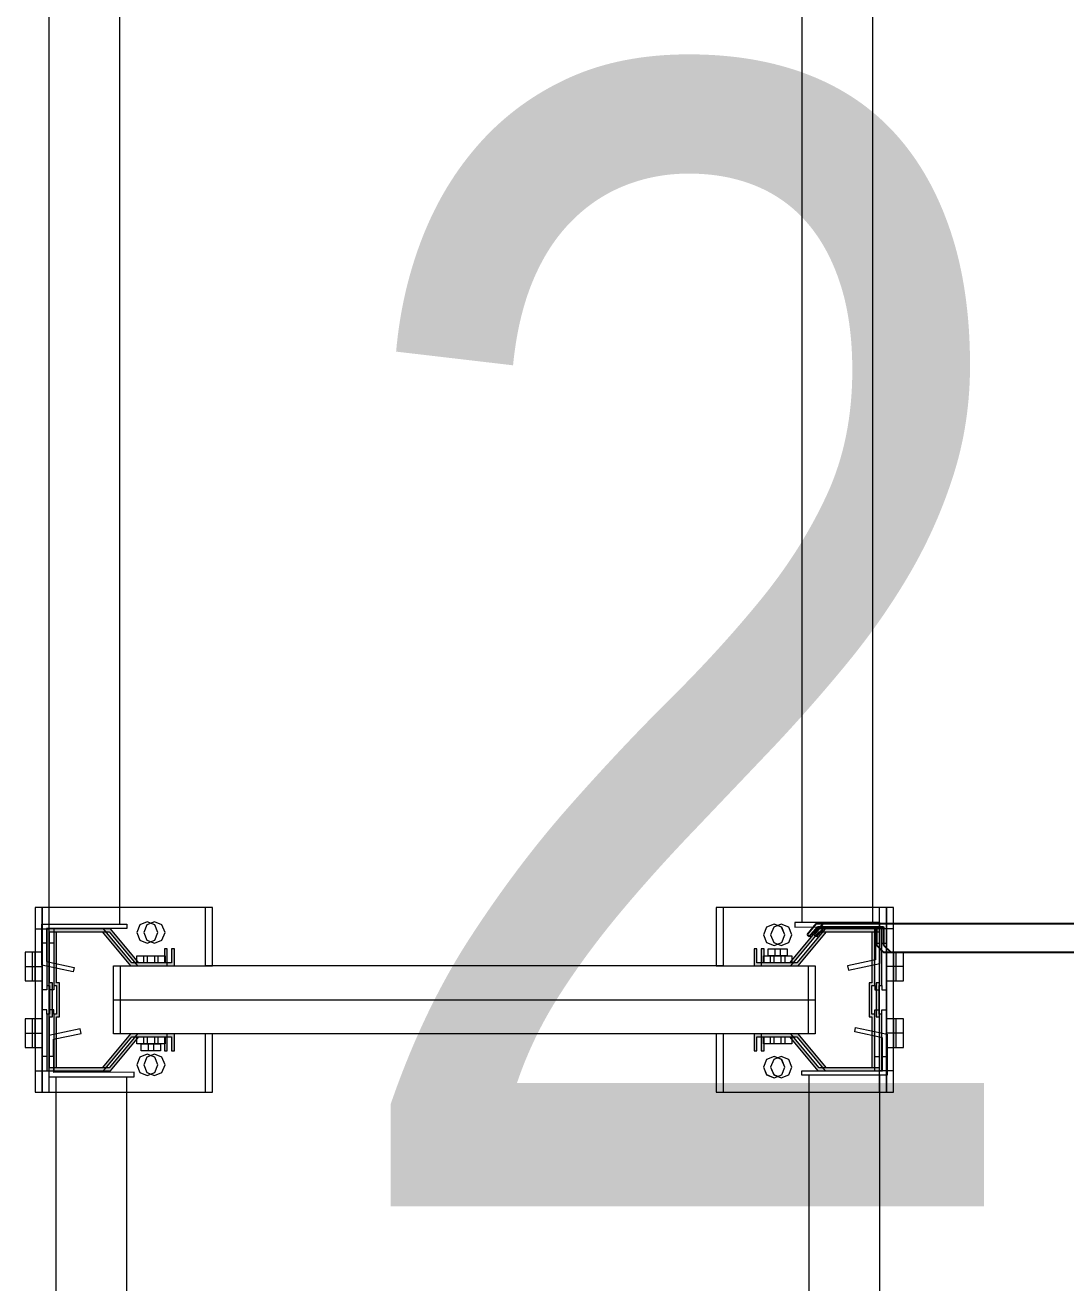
# Model space of a CAD drawing. Header units: metres. Extents: x 0 to 8715937, y -236336 to 216.
# Drawn here: x 131.302 to 132.036, y 77.804 to 78.691 of the extents above; entities that cross this region are included whole.
import ezdxf

# ---------------------------------------------------------------- set-up
doc = ezdxf.new("R2010")
doc.units = ezdxf.units.M
doc.header["$MEASUREMENT"] = 0
for name, color, linetype in [('0-BLOCK-EQUIPAMIENTO', 7, 'Continuous'), ('AAA BAST', 5, 'Continuous'), ('AAA CONECT', 3, 'Continuous'), ('AAA LARG', 1, 'Continuous'), ('MURO 20 - vista', 5, 'Continuous'), ('TEXTO', 7, 'Continuous')]:
    doc.layers.add(name, color=color, linetype=linetype)
doc.styles.add('AR', font='arial.ttf')

# ---------------------------------------------------------------- blocks, each defined once
blk = doc.blocks.new('bastidor 0.60')
at = {"layer": 'MURO 20 - vista', "lineweight": 5}
h = blk.add_hatch(color=256, dxfattribs=at)
h.dxf.hatch_style = 1
h.paths.add_polyline_path([(-0.5068, 0.089), (-0.5068, 0.101), (-0.5088, 0.101), (-0.5088, 0.091), (-0.5318, 0.091), (-0.5518, 0.115), (-0.5918, 0.115), (-0.5918, 0.075), (-0.5898, 0.075), (-0.5898, 0.055), (-0.5918, 0.055), (-0.5918, 0.015), (-0.5518, 0.015), (-0.5318, 0.039), (-0.5284, 0.039), (-0.5284, 0.03901), (-0.5209, 0.03901), (-0.5134, 0.03901), (-0.5088, 0.039), (-0.5088, 0.029), (-0.5068, 0.029), (-0.5068, 0.041), (-0.53274, 0.041), (-0.55274, 0.017), (-0.5898, 0.017), (-0.5898, 0.053), (-0.5878, 0.053), (-0.5878, 0.077), (-0.5898, 0.077), (-0.5898, 0.113), (-0.55274, 0.113), (-0.53274, 0.089)])
h = blk.add_hatch(color=256, dxfattribs=at)
h.dxf.hatch_style = 1
h.paths.add_polyline_path([(-0.0932, 0.041), (-0.0932, 0.029), (-0.0912, 0.029), (-0.0912, 0.039), (-0.0682, 0.039), (-0.0482, 0.015), (-0.0082, 0.015), (-0.0082, 0.055), (-0.0102, 0.055), (-0.0102, 0.075), (-0.0082, 0.075), (-0.0082, 0.115), (-0.0482, 0.115), (-0.0682, 0.091), (-0.0716, 0.091), (-0.0716, 0.09099), (-0.0791, 0.09099), (-0.0866, 0.09099), (-0.0912, 0.091), (-0.0912, 0.101), (-0.0932, 0.101), (-0.0932, 0.089), (-0.06726, 0.089), (-0.04726, 0.113), (-0.0102, 0.113), (-0.0102, 0.077), (-0.0122, 0.077), (-0.0122, 0.053), (-0.0102, 0.053), (-0.0102, 0.017), (-0.04726, 0.017), (-0.06726, 0.041)])
at = {"layer": 'AAA BAST', "lineweight": 5}
for p, q in [((-0.48, 0.13), (-0.6, 0.13)), ((-0.6, 0.13), (-0.6, 0)), ((-0.595, 0.115), (-0.595, 0.13)), ((-0.48, 0.089), (-0.48, 0.13)), ((0, 0.13), (-0.12, 0.13)), ((-0.12, 0.13), (-0.12, 0.089)), ((-0.005, 0.13), (-0.005, 0.115)), ((0, 0), (0, 0.13)), ((-0.5262, 0.11778), (-0.5284, 0.11248)), ((-0.5209, 0.11998), (-0.5262, 0.11778)), ((-0.51559, 0.11778), (-0.5209, 0.11998)), ((-0.5134, 0.11248), (-0.51559, 0.11778)), ((-0.0844, 0.11613), (-0.0866, 0.11083)), ((-0.0791, 0.11833), (-0.0844, 0.11613)), ((-0.07381, 0.11614), (-0.0791, 0.11833)), ((-0.0716, 0.11083), (-0.07381, 0.11614)), ((-0.6, 0.115), (-0.595, 0.115)), ((-0.595, 0.105), (-0.595, 0.115)), ((-0.5518, 0.115), (-0.5918, 0.115)), ((-0.5918, 0.115), (-0.5918, 0.075)), ((-0.5898, 0.077), (-0.5898, 0.113)), ((-0.5898, 0.113), (-0.55274, 0.113)), ((-0.55274, 0.113), (-0.53274, 0.089)), ((-0.5318, 0.091), (-0.5518, 0.115)), ((-0.5284, 0.11248), (-0.52619, 0.10717)), ((-0.52619, 0.10717), (-0.5209, 0.10498)), ((-0.5209, 0.10498), (-0.5156, 0.10717)), ((-0.5156, 0.10717), (-0.5134, 0.11248)), ((-0.0866, 0.11083), (-0.08441, 0.10553)), ((-0.0738, 0.10552), (-0.0716, 0.11083)), ((-0.0482, 0.115), (-0.0682, 0.091)), ((-0.06726, 0.089), (-0.04726, 0.113)), ((-0.0082, 0.115), (-0.0482, 0.115)), ((-0.04726, 0.113), (-0.0102, 0.113)), ((-0.0102, 0.113), (-0.0102, 0.077)), ((-0.0082, 0.075), (-0.0082, 0.115)), ((0, 0.115), (-0.005, 0.115)), ((-0.005, 0.115), (-0.005, 0.105)), ((-0.6, 0.0985), (-0.607, 0.0985)), ((-0.607, 0.0985), (-0.607, 0.0785)), ((-0.6, 0.0885), (-0.6, 0.0985)), ((-0.6, 0.0785), (-0.6, 0.0985)), ((-0.595, 0.072), (-0.595, 0.105)), ((-0.5918, 0.105), (-0.595, 0.105)), ((-0.5068, 0.101), (-0.5088, 0.101)), ((-0.5088, 0.101), (-0.5088, 0.091)), ((-0.5068, 0.089), (-0.5068, 0.101)), ((-0.0912, 0.101), (-0.0932, 0.101)), ((-0.0932, 0.101), (-0.0932, 0.089)), ((-0.0912, 0.091), (-0.0912, 0.101)), ((-0.08441, 0.10553), (-0.0791, 0.10333)), ((-0.08335, 0.09599), (-0.08335, 0.10099)), ((-0.08335, 0.10099), (-0.07485, 0.10099)), ((-0.0791, 0.10333), (-0.0738, 0.10552)), ((-0.07485, 0.10099), (-0.07485, 0.09599)), ((-0.0082, 0.105), (-0.005, 0.105)), ((-0.005, 0.105), (-0.005, 0.072)), ((0.007, 0.0985), (0, 0.0985)), ((0, 0.0985), (0, 0.0885)), ((0.007, 0.0785), (0.007, 0.0985)), ((-0.54477, 0.041), (-0.54477, 0.089)), ((-0.54477, 0.089), (-0.48, 0.089)), ((-0.53274, 0.089), (-0.5068, 0.089)), ((-0.5088, 0.091), (-0.5318, 0.091)), ((-0.5284, 0.091), (-0.5284, 0.096)), ((-0.5284, 0.096), (-0.5134, 0.096)), ((-0.5284, 0.091), (-0.5284, 0.096)), ((-0.5284, 0.096), (-0.5209, 0.096)), ((-0.5134, 0.091), (-0.5284, 0.091)), ((-0.5209, 0.096), (-0.5209, 0.091)), ((-0.5134, 0.096), (-0.5134, 0.091)), ((-0.48, 0.089), (-0.12, 0.089)), ((-0.12, 0.089), (-0.05523, 0.089)), ((-0.0932, 0.089), (-0.06726, 0.089)), ((-0.0682, 0.091), (-0.0912, 0.091)), ((-0.0866, 0.09099), (-0.0866, 0.09599)), ((-0.0866, 0.09599), (-0.0716, 0.09599)), ((-0.0716, 0.09099), (-0.0866, 0.09099)), ((-0.0791, 0.09599), (-0.08335, 0.09599)), ((-0.0791, 0.09099), (-0.0791, 0.09599)), ((-0.07485, 0.09599), (-0.0791, 0.09599)), ((-0.0716, 0.09099), (-0.0791, 0.09099)), ((-0.0716, 0.09599), (-0.0716, 0.09099)), ((-0.05523, 0.089), (-0.05523, 0.041)), ((-0.607, 0.0885), (-0.6, 0.0885)), ((0.007, 0.0885), (0, 0.0885)), ((0, 0.0885), (0, 0.0785)), ((-0.607, 0.0785), (-0.6, 0.0785)), ((-0.595, 0.058), (-0.595, 0.072)), ((-0.5918, 0.072), (-0.595, 0.072)), ((-0.5918, 0.075), (-0.5898, 0.075)), ((-0.5918, 0.075), (-0.5918, 0.072)), ((-0.5878, 0.077), (-0.5898, 0.077)), ((-0.5898, 0.075), (-0.5898, 0.055)), ((-0.5878, 0.053), (-0.5878, 0.077)), ((-0.0102, 0.077), (-0.0122, 0.077)), ((-0.0122, 0.077), (-0.0122, 0.053)), ((-0.0102, 0.055), (-0.0102, 0.075)), ((-0.0102, 0.075), (-0.0082, 0.075)), ((-0.0082, 0.075), (-0.0082, 0.072)), ((-0.0082, 0.072), (-0.005, 0.072)), ((-0.005, 0.072), (-0.005, 0.058)), ((0, 0.0785), (0.007, 0.0785)), ((-0.05523, 0.065), (-0.54477, 0.065)), ((-0.595, 0.025), (-0.595, 0.058)), ((-0.5918, 0.058), (-0.595, 0.058)), ((-0.5918, 0.055), (-0.5918, 0.058)), ((-0.5898, 0.055), (-0.5918, 0.055)), ((-0.5918, 0.055), (-0.5918, 0.015)), ((-0.0082, 0.055), (-0.0102, 0.055)), ((-0.0082, 0.055), (-0.0082, 0.058)), ((-0.0082, 0.058), (-0.005, 0.058)), ((-0.0082, 0.015), (-0.0082, 0.055)), ((-0.005, 0.058), (-0.005, 0.025)), ((-0.6, 0.0515), (-0.607, 0.0515)), ((-0.607, 0.0515), (-0.607, 0.0315)), ((-0.6, 0.0415), (-0.6, 0.0515)), ((-0.5898, 0.017), (-0.5898, 0.053)), ((-0.5898, 0.053), (-0.5878, 0.053)), ((-0.0122, 0.053), (-0.0102, 0.053)), ((-0.0102, 0.053), (-0.0102, 0.017)), ((0.007, 0.0515), (0, 0.0515)), ((0, 0.0515), (0, 0.0315)), ((0.007, 0.0315), (0.007, 0.0515)), ((-0.607, 0.0415), (-0.6, 0.0415)), ((-0.6, 0.0315), (-0.6, 0.0415)), ((-0.53274, 0.041), (-0.55274, 0.017)), ((-0.5518, 0.015), (-0.5318, 0.039)), ((-0.48, 0.041), (-0.54477, 0.041)), ((-0.5068, 0.041), (-0.53274, 0.041)), ((-0.5318, 0.039), (-0.5088, 0.039)), ((-0.5284, 0.03901), (-0.5134, 0.03901)), ((-0.5284, 0.03401), (-0.5284, 0.03901)), ((-0.5284, 0.03901), (-0.5209, 0.03901)), ((-0.5209, 0.03901), (-0.5209, 0.03401)), ((-0.5134, 0.03901), (-0.5134, 0.03401)), ((-0.5088, 0.039), (-0.5088, 0.029)), ((-0.5068, 0.029), (-0.5068, 0.041)), ((-0.48, 0), (-0.48, 0.041)), ((-0.48, 0.041), (-0.12, 0.041)), ((-0.12, 0.041), (-0.12, 0)), ((-0.05523, 0.041), (-0.12, 0.041)), ((-0.06726, 0.041), (-0.0932, 0.041)), ((-0.0932, 0.041), (-0.0932, 0.029)), ((-0.0912, 0.039), (-0.0682, 0.039)), ((-0.0912, 0.029), (-0.0912, 0.039)), ((-0.0866, 0.034), (-0.0866, 0.039)), ((-0.0866, 0.039), (-0.0716, 0.039)), ((-0.0791, 0.034), (-0.0791, 0.039)), ((-0.0716, 0.039), (-0.0716, 0.034)), ((-0.0716, 0.039), (-0.0716, 0.034)), ((-0.0682, 0.039), (-0.0482, 0.015)), ((-0.04726, 0.017), (-0.06726, 0.041)), ((0.007, 0.0415), (0, 0.0415)), ((0, 0.0415), (0, 0.0315)), ((-0.607, 0.0315), (-0.6, 0.0315)), ((-0.5134, 0.03401), (-0.5284, 0.03401)), ((-0.5209, 0.02667), (-0.5262, 0.02448)), ((-0.52515, 0.02901), (-0.52515, 0.03401)), ((-0.52515, 0.03401), (-0.5209, 0.03401)), ((-0.51665, 0.02901), (-0.52515, 0.02901)), ((-0.5209, 0.03401), (-0.51665, 0.03401)), ((-0.51559, 0.02447), (-0.5209, 0.02667)), ((-0.51665, 0.03401), (-0.51665, 0.02901)), ((-0.5088, 0.029), (-0.5068, 0.029)), ((-0.0932, 0.029), (-0.0912, 0.029)), ((-0.0716, 0.034), (-0.0866, 0.034)), ((-0.0716, 0.034), (-0.0791, 0.034)), ((0, 0.0315), (0.007, 0.0315)), ((-0.595, 0.015), (-0.595, 0.025)), ((-0.5918, 0.025), (-0.595, 0.025)), ((-0.5262, 0.02448), (-0.5284, 0.01917)), ((-0.5284, 0.01917), (-0.52619, 0.01386)), ((-0.5156, 0.01387), (-0.5134, 0.01917)), ((-0.5134, 0.01917), (-0.51559, 0.02447)), ((-0.0844, 0.02283), (-0.0866, 0.01752)), ((-0.0791, 0.02502), (-0.0844, 0.02283)), ((-0.07381, 0.02283), (-0.0791, 0.02502)), ((-0.0716, 0.01752), (-0.07381, 0.02283)), ((-0.0082, 0.025), (-0.005, 0.025)), ((-0.005, 0.025), (-0.005, 0.015)), ((-0.6, 0.015), (-0.595, 0.015)), ((-0.595, 0), (-0.595, 0.015)), ((-0.5918, 0.015), (-0.5518, 0.015)), ((-0.55274, 0.017), (-0.5898, 0.017)), ((-0.52619, 0.01386), (-0.5209, 0.01167)), ((-0.5209, 0.01167), (-0.5156, 0.01387)), ((-0.0866, 0.01752), (-0.08441, 0.01222)), ((-0.08441, 0.01222), (-0.0791, 0.01002)), ((-0.0791, 0.01002), (-0.0738, 0.01222)), ((-0.0738, 0.01222), (-0.0716, 0.01752)), ((-0.0482, 0.015), (-0.0082, 0.015)), ((-0.0102, 0.017), (-0.04726, 0.017)), ((0, 0.015), (-0.005, 0.015)), ((-0.005, 0.015), (-0.005, 0)), ((-0.6, 0), (-0.48, 0)), ((-0.12, 0), (0, 0))]:
    blk.add_line(p, q, dxfattribs=at)
blk = doc.blocks.new('conector de 0.25')
at = {"layer": 'AAA CONECT'}
for p, q in [((-0.2834, 0.018), (-0.2884, 0.013)), ((-0.0466, 0.018), (-0.2834, 0.018)), ((-0.0416, 0.013), (-0.0466, 0.018)), ((-0.2884, 0.013), (-0.2884, 0)), ((-0.0416, 0), (-0.0416, 0.013)), ((-0.3358, 0.00696), (-0.33734, 0.00568)), ((-0.33734, 0.00568), (-0.33094, -0.002)), ((-0.33, 0), (-0.3358, 0.00696)), ((-0.2884, 0), (-0.33, 0)), ((0, 0), (-0.0416, 0)), ((0.0058, 0.00696), (0, 0)), ((0.00094, -0.002), (0.00734, 0.00568)), ((0.00734, 0.00568), (0.0058, 0.00696)), ((-0.33094, -0.002), (0.00094, -0.002))]:
    blk.add_line(p, q, dxfattribs=at)
blk = doc.blocks.new('larguero 2.3')
at = {"layer": 'AAA LARG', "lineweight": 5}
for p, q in [((-0.01956, 0.02736), (-0.0189, 0.03049)), ((0, 0.0232), (-0.01956, 0.02736)), ((-0.0189, 0.03049), (0.0032, 0.02579)), ((0, 0), (0, 0.0232)), ((0.0032, 0.02579), (0.0032, -0.0032)), ((-0.0568, -0.0032), (-0.0568, 0)), ((-0.0568, 0), (0, 0)), ((-0.0518, -0.0032), (-0.0568, -0.0032)), ((-0.0018, -0.0032), (-0.0518, -0.0032)), ((-0.0518, -0.0032), (-0.0518, -2.2932)), ((-0.0018, -2.2932), (-0.0018, -0.0032)), ((0.0032, -0.0032), (-0.0018, -0.0032)), ((-0.0518, -2.2932), (-0.0568, -2.2932)), ((-0.0568, -2.2932), (-0.0568, -2.2964)), ((-0.0568, -2.2964), (-0.0002, -2.2962)), ((0.0032, -2.2932), (-0.0518, -2.2932)), ((-0.0002, -2.2962), (0, -2.3196)), ((0.0032, -2.32219), (0.0032, -2.2932)), ((0, -2.3196), (-0.01956, -2.32376)), ((-0.0189, -2.32689), (0.0032, -2.32219)), ((-0.01956, -2.32376), (-0.0189, -2.32689))]:
    blk.add_line(p, q, dxfattribs=at)
blk = doc.blocks.new('DPM-EQUIPAMIENTO')
at = {"layer": 'AAA BAST', "rotation": 180}
for p in [(43.58912, 78.06847), (43.59412, 78.06847)]:
    blk.add_blockref('bastidor 0.60', p, dxfattribs=at)
at = {"layer": 'AAA CONECT', "rotation": 180}
for name, p in [('larguero 2.3', (43.59705, 78.05373)), ('conector de 0.25', (44.14059, 78.05497)), ('conector de 0.25', (44.14559, 78.05497)), ('larguero 2.3', (43.60205, 75.65604))]:
    blk.add_blockref(name, p, dxfattribs=at)
at = {"layer": 'AAA CONECT'}
for p in [(44.18137, 80.35117), (44.18637, 77.95347)]:
    blk.add_blockref('larguero 2.3', p, dxfattribs=at)

msp = doc.modelspace()

# ---------------------------------------------------------------- hatches: boundary and pattern name
at = {"layer": 'MURO 20 - vista', "lineweight": 5}
h = msp.add_hatch(color=256, dxfattribs=at)
h.dxf.hatch_style = 1
h.paths.add_polyline_path([(131.40232, 78.02747), (131.40232, 78.03947), (131.40032, 78.03947), (131.40032, 78.02947), (131.37732, 78.02947), (131.35732, 78.05347), (131.31732, 78.05347), (131.31732, 78.01347), (131.31932, 78.01347), (131.31932, 77.99347), (131.31732, 77.99347), (131.31732, 77.95347), (131.35732, 77.95347), (131.37732, 77.97747), (131.38072, 77.97747), (131.38072, 77.97748), (131.38822, 77.97748), (131.39572, 77.97748), (131.40032, 77.97747), (131.40032, 77.96747), (131.40232, 77.96747), (131.40232, 77.97947), (131.37638, 77.97947), (131.35638, 77.95547), (131.31932, 77.95547), (131.31932, 77.99147), (131.32132, 77.99147), (131.32132, 78.01547), (131.31932, 78.01547), (131.31932, 78.05147), (131.35638, 78.05147), (131.37638, 78.02747)])
h = msp.add_hatch(color=256, dxfattribs=at)
h.dxf.hatch_style = 1
h.paths.add_polyline_path([(131.40732, 78.02747), (131.40732, 78.03947), (131.40532, 78.03947), (131.40532, 78.02947), (131.38232, 78.02947), (131.36232, 78.05347), (131.32232, 78.05347), (131.32232, 78.01347), (131.32432, 78.01347), (131.32432, 77.99347), (131.32232, 77.99347), (131.32232, 77.95347), (131.36232, 77.95347), (131.38232, 77.97747), (131.38572, 77.97747), (131.38572, 77.97748), (131.39322, 77.97748), (131.40072, 77.97748), (131.40532, 77.97747), (131.40532, 77.96747), (131.40732, 77.96747), (131.40732, 77.97947), (131.38138, 77.97947), (131.36138, 77.95547), (131.32432, 77.95547), (131.32432, 77.99147), (131.32632, 77.99147), (131.32632, 78.01547), (131.32432, 78.01547), (131.32432, 78.05147), (131.36138, 78.05147), (131.38138, 78.02747)])
h = msp.add_hatch(color=256, dxfattribs=at)
h.dxf.hatch_style = 1
h.paths.add_polyline_path([(131.81592, 77.97947), (131.81592, 77.96747), (131.81792, 77.96747), (131.81792, 77.97747), (131.84092, 77.97747), (131.86092, 77.95347), (131.90092, 77.95347), (131.90092, 77.99347), (131.89892, 77.99347), (131.89892, 78.01347), (131.90092, 78.01347), (131.90092, 78.05347), (131.86092, 78.05347), (131.84092, 78.02947), (131.83752, 78.02947), (131.83752, 78.02946), (131.83002, 78.02946), (131.82252, 78.02946), (131.81792, 78.02947), (131.81792, 78.03947), (131.81592, 78.03947), (131.81592, 78.02747), (131.84186, 78.02747), (131.86186, 78.05147), (131.89892, 78.05147), (131.89892, 78.01547), (131.89692, 78.01547), (131.89692, 77.99147), (131.89892, 77.99147), (131.89892, 77.95547), (131.86186, 77.95547), (131.84186, 77.97947)])
h = msp.add_hatch(color=256, dxfattribs=at)
h.dxf.hatch_style = 1
h.paths.add_polyline_path([(131.82092, 77.97947), (131.82092, 77.96747), (131.82292, 77.96747), (131.82292, 77.97747), (131.84592, 77.97747), (131.86592, 77.95347), (131.90592, 77.95347), (131.90592, 77.99347), (131.90392, 77.99347), (131.90392, 78.01347), (131.90592, 78.01347), (131.90592, 78.05347), (131.86592, 78.05347), (131.84592, 78.02947), (131.84252, 78.02947), (131.84252, 78.02946), (131.83502, 78.02946), (131.82752, 78.02946), (131.82292, 78.02947), (131.82292, 78.03947), (131.82092, 78.03947), (131.82092, 78.02747), (131.84686, 78.02747), (131.86686, 78.05147), (131.90392, 78.05147), (131.90392, 78.01547), (131.90192, 78.01547), (131.90192, 77.99147), (131.90392, 77.99147), (131.90392, 77.95547), (131.86686, 77.95547), (131.84686, 77.97947)])

# ---------------------------------------------------------------- linework, layer by layer
at = {"layer": 'AAA BAST', "lineweight": 5}
for p, q in [((131.42912, 78.06847), (131.30912, 78.06847)), ((131.30912, 78.06847), (131.30912, 77.93847)), ((131.31412, 78.05347), (131.31412, 78.06847)), ((131.43412, 78.06847), (131.31412, 78.06847)), ((131.31412, 78.06847), (131.31412, 77.93847)), ((131.31912, 78.05347), (131.31912, 78.06847)), ((131.42912, 78.02747), (131.42912, 78.06847)), ((131.43412, 78.02747), (131.43412, 78.06847)), ((131.90912, 78.06847), (131.78912, 78.06847)), ((131.78912, 78.06847), (131.78912, 78.02747)), ((131.91412, 78.06847), (131.79412, 78.06847)), ((131.79412, 78.06847), (131.79412, 78.02747)), ((131.90412, 78.06847), (131.90412, 78.05347)), ((131.90912, 77.93847), (131.90912, 78.06847)), ((131.90912, 78.06847), (131.90912, 78.05347)), ((131.91412, 77.93847), (131.91412, 78.06847)), ((131.38822, 78.05845), (131.38292, 78.05626)), ((131.39322, 78.05845), (131.38792, 78.05626)), ((131.39353, 78.05625), (131.38822, 78.05845)), ((131.39853, 78.05625), (131.39322, 78.05845)), ((131.30912, 78.05347), (131.31412, 78.05347)), ((131.31412, 78.04347), (131.31412, 78.05347)), ((131.31412, 78.05347), (131.31912, 78.05347)), ((131.35732, 78.05347), (131.31732, 78.05347)), ((131.31732, 78.05347), (131.31732, 78.01347)), ((131.31912, 78.04347), (131.31912, 78.05347)), ((131.31932, 78.01547), (131.31932, 78.05147)), ((131.31932, 78.05147), (131.35638, 78.05147)), ((131.36232, 78.05347), (131.32232, 78.05347)), ((131.32232, 78.05347), (131.32232, 78.01347)), ((131.32432, 78.01547), (131.32432, 78.05147)), ((131.32432, 78.05147), (131.36138, 78.05147)), ((131.35638, 78.05147), (131.37638, 78.02747)), ((131.37732, 78.02947), (131.35732, 78.05347)), ((131.36138, 78.05147), (131.38138, 78.02747)), ((131.38232, 78.02947), (131.36232, 78.05347)), ((131.38292, 78.05626), (131.38072, 78.05095)), ((131.38072, 78.05095), (131.38293, 78.04564)), ((131.38792, 78.05626), (131.38572, 78.05095)), ((131.38572, 78.05095), (131.38793, 78.04564)), ((131.39352, 78.04564), (131.39572, 78.05095)), ((131.39572, 78.05095), (131.39353, 78.05625)), ((131.39852, 78.04564), (131.40072, 78.05095)), ((131.40072, 78.05095), (131.39853, 78.05625)), ((131.82472, 78.05461), (131.82252, 78.0493)), ((131.83002, 78.0568), (131.82472, 78.05461)), ((131.82972, 78.05461), (131.82752, 78.0493)), ((131.83502, 78.0568), (131.82972, 78.05461)), ((131.83532, 78.05461), (131.83002, 78.0568)), ((131.84032, 78.05461), (131.83502, 78.0568)), ((131.83752, 78.0493), (131.83532, 78.05461)), ((131.84252, 78.0493), (131.84032, 78.05461)), ((131.86092, 78.05347), (131.84092, 78.02947)), ((131.84186, 78.02747), (131.86186, 78.05147)), ((131.86592, 78.05347), (131.84592, 78.02947)), ((131.84686, 78.02747), (131.86686, 78.05147)), ((131.90092, 78.05347), (131.86092, 78.05347)), ((131.86186, 78.05147), (131.89892, 78.05147)), ((131.90592, 78.05347), (131.86592, 78.05347)), ((131.86686, 78.05147), (131.90392, 78.05147)), ((131.89892, 78.05147), (131.89892, 78.01547)), ((131.90092, 78.01347), (131.90092, 78.05347)), ((131.90392, 78.05147), (131.90392, 78.01547)), ((131.90912, 78.05347), (131.90412, 78.05347)), ((131.90412, 78.05347), (131.90412, 78.04347)), ((131.90592, 78.01347), (131.90592, 78.05347)), ((131.91412, 78.05347), (131.90912, 78.05347)), ((131.90912, 78.05347), (131.90912, 78.04347)), ((131.31412, 78.01047), (131.31412, 78.04347)), ((131.31732, 78.04347), (131.31412, 78.04347)), ((131.31912, 78.01047), (131.31912, 78.04347)), ((131.32232, 78.04347), (131.31912, 78.04347)), ((131.38293, 78.04564), (131.38822, 78.04345)), ((131.38793, 78.04564), (131.39322, 78.04345)), ((131.38822, 78.04345), (131.39352, 78.04564)), ((131.39322, 78.04345), (131.39852, 78.04564)), ((131.82252, 78.0493), (131.82471, 78.044)), ((131.82471, 78.044), (131.83002, 78.0418)), ((131.82752, 78.0493), (131.82971, 78.044)), ((131.82971, 78.044), (131.83502, 78.0418)), ((131.83002, 78.0418), (131.83532, 78.044)), ((131.83502, 78.0418), (131.84032, 78.044)), ((131.83532, 78.044), (131.83752, 78.0493)), ((131.84032, 78.044), (131.84252, 78.0493)), ((131.90092, 78.04347), (131.90412, 78.04347)), ((131.90412, 78.04347), (131.90412, 78.01047)), ((131.90592, 78.04347), (131.90912, 78.04347)), ((131.90912, 78.04347), (131.90912, 78.01047)), ((131.30912, 78.03697), (131.30212, 78.03697)), ((131.30212, 78.03697), (131.30212, 78.01697)), ((131.31412, 78.03697), (131.30712, 78.03697)), ((131.30712, 78.03697), (131.30712, 78.01697)), ((131.30912, 78.02697), (131.30912, 78.03697)), ((131.30912, 78.01697), (131.30912, 78.03697)), ((131.31412, 78.02697), (131.31412, 78.03697)), ((131.31412, 78.01697), (131.31412, 78.03697)), ((131.38072, 78.02947), (131.38072, 78.03447)), ((131.38072, 78.03447), (131.39572, 78.03447)), ((131.38072, 78.02947), (131.38072, 78.03447)), ((131.38072, 78.03447), (131.38822, 78.03447)), ((131.38572, 78.02947), (131.38572, 78.03447)), ((131.38572, 78.03447), (131.40072, 78.03447)), ((131.38572, 78.02947), (131.38572, 78.03447)), ((131.38572, 78.03447), (131.39322, 78.03447)), ((131.38822, 78.03447), (131.38822, 78.02947)), ((131.39322, 78.03447), (131.39322, 78.02947)), ((131.39572, 78.03447), (131.39572, 78.02947)), ((131.40232, 78.03947), (131.40032, 78.03947)), ((131.40032, 78.03947), (131.40032, 78.02947)), ((131.40072, 78.03447), (131.40072, 78.02947)), ((131.40232, 78.02747), (131.40232, 78.03947)), ((131.40732, 78.03947), (131.40532, 78.03947)), ((131.40532, 78.03947), (131.40532, 78.02947)), ((131.40732, 78.02747), (131.40732, 78.03947)), ((131.81792, 78.03947), (131.81592, 78.03947)), ((131.81592, 78.03947), (131.81592, 78.02747)), ((131.81792, 78.02947), (131.81792, 78.03947)), ((131.82292, 78.03947), (131.82092, 78.03947)), ((131.82092, 78.03947), (131.82092, 78.02747)), ((131.82252, 78.02946), (131.82252, 78.03446)), ((131.82252, 78.03446), (131.83752, 78.03446)), ((131.82292, 78.02947), (131.82292, 78.03947)), ((131.82577, 78.03446), (131.82577, 78.03946)), ((131.82577, 78.03946), (131.83427, 78.03946)), ((131.83002, 78.03446), (131.82577, 78.03446)), ((131.82752, 78.02946), (131.82752, 78.03446)), ((131.82752, 78.03446), (131.84252, 78.03446)), ((131.83002, 78.02946), (131.83002, 78.03446)), ((131.83427, 78.03446), (131.83002, 78.03446)), ((131.83077, 78.03446), (131.83077, 78.03946)), ((131.83077, 78.03946), (131.83927, 78.03946)), ((131.83502, 78.03446), (131.83077, 78.03446)), ((131.83427, 78.03946), (131.83427, 78.03446)), ((131.83502, 78.02946), (131.83502, 78.03446)), ((131.83927, 78.03446), (131.83502, 78.03446)), ((131.83752, 78.03446), (131.83752, 78.02946)), ((131.83927, 78.03946), (131.83927, 78.03446)), ((131.84252, 78.03446), (131.84252, 78.02946)), ((131.91612, 78.03697), (131.90912, 78.03697)), ((131.90912, 78.03697), (131.90912, 78.02697)), ((131.92112, 78.03697), (131.91412, 78.03697)), ((131.91412, 78.03697), (131.91412, 78.02697)), ((131.91612, 78.01697), (131.91612, 78.03697)), ((131.92112, 78.01697), (131.92112, 78.03697)), ((131.30212, 78.02697), (131.30912, 78.02697)), ((131.30712, 78.02697), (131.31412, 78.02697)), ((131.36435, 77.97947), (131.36435, 78.02747)), ((131.36435, 78.02747), (131.42912, 78.02747)), ((131.36935, 77.97947), (131.36935, 78.02747)), ((131.36935, 78.02747), (131.43412, 78.02747)), ((131.37638, 78.02747), (131.40232, 78.02747)), ((131.40032, 78.02947), (131.37732, 78.02947)), ((131.39572, 78.02947), (131.38072, 78.02947)), ((131.38138, 78.02747), (131.40732, 78.02747)), ((131.40532, 78.02947), (131.38232, 78.02947)), ((131.40072, 78.02947), (131.38572, 78.02947)), ((131.78912, 78.02747), (131.42912, 78.02747)), ((131.79412, 78.02747), (131.43412, 78.02747)), ((131.78912, 78.02747), (131.85389, 78.02747)), ((131.79412, 78.02747), (131.85889, 78.02747)), ((131.81592, 78.02747), (131.84186, 78.02747)), ((131.84092, 78.02947), (131.81792, 78.02947)), ((131.82092, 78.02747), (131.84686, 78.02747)), ((131.83752, 78.02946), (131.82252, 78.02946)), ((131.84592, 78.02947), (131.82292, 78.02947)), ((131.84252, 78.02946), (131.82752, 78.02946)), ((131.83752, 78.02946), (131.83002, 78.02946)), ((131.84252, 78.02946), (131.83502, 78.02946)), ((131.85389, 78.02747), (131.85389, 77.97947)), ((131.85889, 78.02747), (131.85889, 77.97947)), ((131.91612, 78.02697), (131.90912, 78.02697)), ((131.90912, 78.02697), (131.90912, 78.01697)), ((131.92112, 78.02697), (131.91412, 78.02697)), ((131.91412, 78.02697), (131.91412, 78.01697)), ((131.30212, 78.01697), (131.30912, 78.01697)), ((131.30712, 78.01697), (131.31412, 78.01697)), ((131.32132, 78.01547), (131.31932, 78.01547)), ((131.32132, 77.99147), (131.32132, 78.01547)), ((131.32632, 78.01547), (131.32432, 78.01547)), ((131.32632, 77.99147), (131.32632, 78.01547)), ((131.89892, 78.01547), (131.89692, 78.01547)), ((131.89692, 78.01547), (131.89692, 77.99147)), ((131.90392, 78.01547), (131.90192, 78.01547)), ((131.90192, 78.01547), (131.90192, 77.99147)), ((131.90912, 78.01697), (131.91612, 78.01697)), ((131.91412, 78.01697), (131.92112, 78.01697)), ((131.31412, 77.99647), (131.31412, 78.01047)), ((131.31732, 78.01047), (131.31412, 78.01047)), ((131.31732, 78.01347), (131.31932, 78.01347)), ((131.31732, 78.01347), (131.31732, 78.01047)), ((131.31912, 77.99647), (131.31912, 78.01047)), ((131.32232, 78.01047), (131.31912, 78.01047)), ((131.31932, 78.01347), (131.31932, 77.99347)), ((131.32232, 78.01347), (131.32432, 78.01347)), ((131.32232, 78.01347), (131.32232, 78.01047)), ((131.32432, 78.01347), (131.32432, 77.99347)), ((131.89892, 77.99347), (131.89892, 78.01347)), ((131.89892, 78.01347), (131.90092, 78.01347)), ((131.90092, 78.01347), (131.90092, 78.01047)), ((131.90092, 78.01047), (131.90412, 78.01047)), ((131.90392, 77.99347), (131.90392, 78.01347)), ((131.90392, 78.01347), (131.90592, 78.01347)), ((131.90412, 78.01047), (131.90412, 77.99647)), ((131.90592, 78.01347), (131.90592, 78.01047)), ((131.90592, 78.01047), (131.90912, 78.01047)), ((131.90912, 78.01047), (131.90912, 77.99647)), ((131.31412, 77.96347), (131.31412, 77.99647)), ((131.31732, 77.99647), (131.31412, 77.99647)), ((131.31732, 77.99347), (131.31732, 77.99647)), ((131.31912, 77.96347), (131.31912, 77.99647)), ((131.32232, 77.99647), (131.31912, 77.99647)), ((131.32232, 77.99347), (131.32232, 77.99647)), ((131.36435, 78.00347), (131.85389, 78.00347)), ((131.36935, 78.00347), (131.85889, 78.00347)), ((131.90092, 77.99347), (131.90092, 77.99647)), ((131.90092, 77.99647), (131.90412, 77.99647)), ((131.90412, 77.99647), (131.90412, 77.96347)), ((131.90592, 77.99347), (131.90592, 77.99647)), ((131.90592, 77.99647), (131.90912, 77.99647)), ((131.90912, 77.99647), (131.90912, 77.96347)), ((131.30912, 77.98997), (131.30212, 77.98997)), ((131.30212, 77.98997), (131.30212, 77.96997)), ((131.31412, 77.98997), (131.30712, 77.98997)), ((131.30712, 77.98997), (131.30712, 77.96997)), ((131.30912, 77.97997), (131.30912, 77.98997)), ((131.31412, 77.97997), (131.31412, 77.98997)), ((131.31932, 77.99347), (131.31732, 77.99347)), ((131.31732, 77.99347), (131.31732, 77.95347)), ((131.31932, 77.95547), (131.31932, 77.99147)), ((131.31932, 77.99147), (131.32132, 77.99147)), ((131.32432, 77.99347), (131.32232, 77.99347)), ((131.32232, 77.99347), (131.32232, 77.95347)), ((131.32432, 77.95547), (131.32432, 77.99147)), ((131.32432, 77.99147), (131.32632, 77.99147)), ((131.89692, 77.99147), (131.89892, 77.99147)), ((131.90092, 77.99347), (131.89892, 77.99347)), ((131.89892, 77.99147), (131.89892, 77.95547)), ((131.90092, 77.95347), (131.90092, 77.99347)), ((131.90192, 77.99147), (131.90392, 77.99147)), ((131.90592, 77.99347), (131.90392, 77.99347)), ((131.90392, 77.99147), (131.90392, 77.95547)), ((131.90592, 77.95347), (131.90592, 77.99347)), ((131.91612, 77.98997), (131.90912, 77.98997)), ((131.90912, 77.98997), (131.90912, 77.96997)), ((131.92112, 77.98997), (131.91412, 77.98997)), ((131.91412, 77.98997), (131.91412, 77.96997)), ((131.91612, 77.96997), (131.91612, 77.98997)), ((131.92112, 77.96997), (131.92112, 77.98997)), ((131.30212, 77.97997), (131.30912, 77.97997)), ((131.30712, 77.97997), (131.31412, 77.97997)), ((131.30912, 77.96997), (131.30912, 77.97997)), ((131.31412, 77.96997), (131.31412, 77.97997)), ((131.37638, 77.97947), (131.35638, 77.95547)), ((131.38138, 77.97947), (131.36138, 77.95547)), ((131.42912, 77.97947), (131.36435, 77.97947)), ((131.43412, 77.97947), (131.36935, 77.97947)), ((131.40232, 77.97947), (131.37638, 77.97947)), ((131.40732, 77.97947), (131.38138, 77.97947)), ((131.40232, 77.96747), (131.40232, 77.97947)), ((131.40732, 77.96747), (131.40732, 77.97947)), ((131.42912, 77.93847), (131.42912, 77.97947)), ((131.78912, 77.97947), (131.42912, 77.97947)), ((131.43412, 77.93847), (131.43412, 77.97947)), ((131.79412, 77.97947), (131.43412, 77.97947)), ((131.78912, 77.97947), (131.78912, 77.93847)), ((131.85389, 77.97947), (131.78912, 77.97947)), ((131.79412, 77.97947), (131.79412, 77.93847)), ((131.85889, 77.97947), (131.79412, 77.97947)), ((131.84186, 77.97947), (131.81592, 77.97947)), ((131.81592, 77.97947), (131.81592, 77.96747)), ((131.84686, 77.97947), (131.82092, 77.97947)), ((131.82092, 77.97947), (131.82092, 77.96747)), ((131.86186, 77.95547), (131.84186, 77.97947)), ((131.86686, 77.95547), (131.84686, 77.97947)), ((131.91612, 77.97997), (131.90912, 77.97997)), ((131.90912, 77.97997), (131.90912, 77.96997)), ((131.92112, 77.97997), (131.91412, 77.97997)), ((131.91412, 77.97997), (131.91412, 77.96997)), ((131.30212, 77.96997), (131.30912, 77.96997)), ((131.30712, 77.96997), (131.31412, 77.96997)), ((131.35732, 77.95347), (131.37732, 77.97747)), ((131.36232, 77.95347), (131.38232, 77.97747)), ((131.37732, 77.97747), (131.40032, 77.97747)), ((131.38072, 77.97748), (131.39572, 77.97748)), ((131.38072, 77.97248), (131.38072, 77.97748)), ((131.38072, 77.97748), (131.38822, 77.97748)), ((131.39572, 77.97248), (131.38072, 77.97248)), ((131.38232, 77.97747), (131.40532, 77.97747)), ((131.38397, 77.96748), (131.38397, 77.97248)), ((131.38397, 77.97248), (131.38822, 77.97248)), ((131.38572, 77.97748), (131.40072, 77.97748)), ((131.38572, 77.97248), (131.38572, 77.97748)), ((131.38572, 77.97748), (131.39322, 77.97748)), ((131.40072, 77.97248), (131.38572, 77.97248)), ((131.38822, 77.97748), (131.38822, 77.97248)), ((131.38822, 77.97248), (131.39247, 77.97248)), ((131.38897, 77.96748), (131.38897, 77.97248)), ((131.38897, 77.97248), (131.39322, 77.97248)), ((131.39247, 77.97248), (131.39247, 77.96748)), ((131.39322, 77.97748), (131.39322, 77.97248)), ((131.39322, 77.97248), (131.39747, 77.97248)), ((131.39572, 77.97748), (131.39572, 77.97248)), ((131.39747, 77.97248), (131.39747, 77.96748)), ((131.40032, 77.97747), (131.40032, 77.96747)), ((131.40072, 77.97748), (131.40072, 77.97248)), ((131.40532, 77.97747), (131.40532, 77.96747)), ((131.81792, 77.97747), (131.84092, 77.97747)), ((131.81792, 77.96747), (131.81792, 77.97747)), ((131.82252, 77.97247), (131.82252, 77.97747)), ((131.82252, 77.97747), (131.83752, 77.97747)), ((131.83752, 77.97247), (131.82252, 77.97247)), ((131.82292, 77.97747), (131.84592, 77.97747)), ((131.82292, 77.96747), (131.82292, 77.97747)), ((131.82752, 77.97247), (131.82752, 77.97747)), ((131.82752, 77.97747), (131.84252, 77.97747)), ((131.84252, 77.97247), (131.82752, 77.97247)), ((131.83002, 77.97247), (131.83002, 77.97747)), ((131.83752, 77.97247), (131.83002, 77.97247)), ((131.83502, 77.97247), (131.83502, 77.97747)), ((131.84252, 77.97247), (131.83502, 77.97247)), ((131.83752, 77.97747), (131.83752, 77.97247)), ((131.83752, 77.97747), (131.83752, 77.97247)), ((131.84092, 77.97747), (131.86092, 77.95347)), ((131.84252, 77.97747), (131.84252, 77.97247)), ((131.84252, 77.97747), (131.84252, 77.97247)), ((131.84592, 77.97747), (131.86592, 77.95347)), ((131.90912, 77.96997), (131.91612, 77.96997)), ((131.91412, 77.96997), (131.92112, 77.96997)), ((131.31412, 77.95347), (131.31412, 77.96347)), ((131.31732, 77.96347), (131.31412, 77.96347)), ((131.31912, 77.95347), (131.31912, 77.96347)), ((131.32232, 77.96347), (131.31912, 77.96347)), ((131.38292, 77.96295), (131.38072, 77.95764)), ((131.38822, 77.96514), (131.38292, 77.96295)), ((131.39247, 77.96748), (131.38397, 77.96748)), ((131.38792, 77.96295), (131.38572, 77.95764)), ((131.39322, 77.96514), (131.38792, 77.96295)), ((131.39353, 77.96294), (131.38822, 77.96514)), ((131.39747, 77.96748), (131.38897, 77.96748)), ((131.39853, 77.96294), (131.39322, 77.96514)), ((131.39572, 77.95764), (131.39353, 77.96294)), ((131.40072, 77.95764), (131.39853, 77.96294)), ((131.40032, 77.96747), (131.40232, 77.96747)), ((131.40532, 77.96747), (131.40732, 77.96747)), ((131.81592, 77.96747), (131.81792, 77.96747)), ((131.82092, 77.96747), (131.82292, 77.96747)), ((131.82472, 77.9613), (131.82252, 77.95599)), ((131.83002, 77.96349), (131.82472, 77.9613)), ((131.82972, 77.9613), (131.82752, 77.95599)), ((131.83502, 77.96349), (131.82972, 77.9613)), ((131.83532, 77.9613), (131.83002, 77.96349)), ((131.84032, 77.9613), (131.83502, 77.96349)), ((131.83752, 77.95599), (131.83532, 77.9613)), ((131.84252, 77.95599), (131.84032, 77.9613)), ((131.90092, 77.96347), (131.90412, 77.96347)), ((131.90412, 77.96347), (131.90412, 77.95347)), ((131.90592, 77.96347), (131.90912, 77.96347)), ((131.90912, 77.96347), (131.90912, 77.95347)), ((131.30912, 77.95347), (131.31412, 77.95347)), ((131.31412, 77.93847), (131.31412, 77.95347)), ((131.31412, 77.95347), (131.31912, 77.95347)), ((131.31732, 77.95347), (131.35732, 77.95347)), ((131.31912, 77.93847), (131.31912, 77.95347)), ((131.35638, 77.95547), (131.31932, 77.95547)), ((131.32232, 77.95347), (131.36232, 77.95347)), ((131.36138, 77.95547), (131.32432, 77.95547)), ((131.38072, 77.95764), (131.38293, 77.95233)), ((131.38293, 77.95233), (131.38822, 77.95014)), ((131.38572, 77.95764), (131.38793, 77.95233)), ((131.38793, 77.95233), (131.39322, 77.95014)), ((131.38822, 77.95014), (131.39352, 77.95234)), ((131.39322, 77.95014), (131.39852, 77.95234)), ((131.39352, 77.95234), (131.39572, 77.95764)), ((131.39852, 77.95234), (131.40072, 77.95764)), ((131.82252, 77.95599), (131.82471, 77.9507)), ((131.82752, 77.95599), (131.82971, 77.9507)), ((131.83532, 77.95069), (131.83752, 77.95599)), ((131.84032, 77.95069), (131.84252, 77.95599)), ((131.86092, 77.95347), (131.90092, 77.95347)), ((131.89892, 77.95547), (131.86186, 77.95547)), ((131.86592, 77.95347), (131.90592, 77.95347)), ((131.90392, 77.95547), (131.86686, 77.95547)), ((131.90912, 77.95347), (131.90412, 77.95347)), ((131.90412, 77.95347), (131.90412, 77.93847)), ((131.91412, 77.95347), (131.90912, 77.95347)), ((131.90912, 77.95347), (131.90912, 77.93847)), ((131.82471, 77.9507), (131.83002, 77.94849)), ((131.82971, 77.9507), (131.83502, 77.94849)), ((131.83002, 77.94849), (131.83532, 77.95069)), ((131.83502, 77.94849), (131.84032, 77.95069)), ((131.30912, 77.93847), (131.42912, 77.93847)), ((131.31412, 77.93847), (131.43412, 77.93847)), ((131.78912, 77.93847), (131.90912, 77.93847)), ((131.79412, 77.93847), (131.91412, 77.93847))]:
    msp.add_line(p, q, dxfattribs=at)
at = {"layer": 'AAA CONECT'}
for p, q in [((131.85965, 78.05697), (131.85325, 78.04929)), ((131.85478, 78.04801), (131.86059, 78.05497)), ((131.86465, 78.05697), (131.85825, 78.04929)), ((132.19152, 78.05697), (131.85965, 78.05697)), ((131.85978, 78.04801), (131.86559, 78.05497)), ((131.86059, 78.05497), (131.90219, 78.05497)), ((132.19652, 78.05697), (131.86465, 78.05697)), ((131.86559, 78.05497), (131.90719, 78.05497)), ((131.90219, 78.05497), (131.90219, 78.04197)), ((131.90719, 78.05497), (131.90719, 78.04197)), ((131.85325, 78.04929), (131.85478, 78.04801)), ((131.85825, 78.04929), (131.85978, 78.04801)), ((131.90219, 78.04197), (131.90719, 78.03697)), ((131.90719, 78.04197), (131.91219, 78.03697)), ((131.90719, 78.03697), (132.14399, 78.03697)), ((131.91219, 78.03697), (132.14899, 78.03697))]:
    msp.add_line(p, q, dxfattribs=at)
at = {"layer": 'AAA LARG', "lineweight": 5}
for p, q in [((131.31885, 80.34693), (131.31885, 78.05693)), ((131.36885, 78.05693), (131.36885, 80.34693)), ((131.84957, 80.34797), (131.84957, 78.05797)), ((131.89957, 78.05797), (131.89957, 80.34797)), ((131.31385, 78.02794), (131.31385, 78.05693)), ((131.31385, 78.05693), (131.31885, 78.05693)), ((131.37385, 78.05373), (131.31705, 78.05373)), ((131.31705, 78.05373), (131.31705, 78.03053)), ((131.31885, 78.05693), (131.36885, 78.05693)), ((131.36885, 78.05693), (131.37385, 78.05693)), ((131.37385, 78.05693), (131.37385, 78.05373)), ((131.84957, 78.05797), (131.84457, 78.05797)), ((131.84457, 78.05797), (131.84457, 78.05477)), ((131.84457, 78.05477), (131.90117, 78.05497)), ((131.90457, 78.05797), (131.84957, 78.05797)), ((131.90117, 78.05497), (131.90137, 78.03157)), ((131.90457, 78.02898), (131.90457, 78.05797)), ((131.33595, 78.02325), (131.31385, 78.02794)), ((131.31705, 78.03053), (131.33661, 78.02638)), ((131.33661, 78.02638), (131.33595, 78.02325)), ((131.90137, 78.03157), (131.8818, 78.02741)), ((131.8818, 78.02741), (131.88247, 78.02428)), ((131.88247, 78.02428), (131.90457, 78.02898)), ((131.34095, 77.98292), (131.31885, 77.97823)), ((131.32205, 77.97564), (131.34161, 77.97979)), ((131.34161, 77.97979), (131.34095, 77.98292)), ((131.8868, 77.98083), (131.88747, 77.98396)), ((131.90637, 77.97667), (131.8868, 77.98083)), ((131.88747, 77.98396), (131.90957, 77.97926)), ((131.90957, 77.97926), (131.90957, 77.95027)), ((131.31885, 77.97823), (131.31885, 77.94924)), ((131.32225, 77.95224), (131.32205, 77.97564)), ((131.90637, 77.95347), (131.90637, 77.97667)), ((131.37885, 77.95244), (131.32225, 77.95224)), ((131.37885, 77.94924), (131.37885, 77.95244)), ((131.84957, 77.95027), (131.84957, 77.95347)), ((131.84957, 77.95347), (131.90637, 77.95347)), ((131.31885, 77.94924), (131.37385, 77.94924)), ((131.32385, 77.94924), (131.32385, 75.65924)), ((131.37385, 75.65924), (131.37385, 77.94924)), ((131.37385, 77.94924), (131.37885, 77.94924)), ((131.85457, 77.95027), (131.84957, 77.95027)), ((131.90457, 77.95027), (131.85457, 77.95027)), ((131.85457, 77.95027), (131.85457, 75.66027)), ((131.90457, 75.66027), (131.90457, 77.95027)), ((131.90957, 77.95027), (131.90457, 77.95027))]:
    msp.add_line(p, q, dxfattribs=at)

# ---------------------------------------------------------------- block references
at = {"layer": '0-BLOCK-EQUIPAMIENTO'}
msp.add_blockref('DPM-EQUIPAMIENTO', (87.72, 0), dxfattribs=at)

# ---------------------------------------------------------------- texts
at = {"layer": 'TEXTO', "ltscale": 0.1, "insert": (130.99941, 79.99247), "char_height": 0.8003921, "attachment_point": 1, "style": 'AR'}
msp.add_mtext_dynamic_manual_height_columns('\\pi0.69847;{\\fArial Narrow|b0|i0|c0|p34;Non Food\\P\\pi0.51448;297.54 m2}', width=5.2880784, gutter_width=12.5, heights=[0], dxfattribs=at)

doc.saveas('drawing.dxf')
